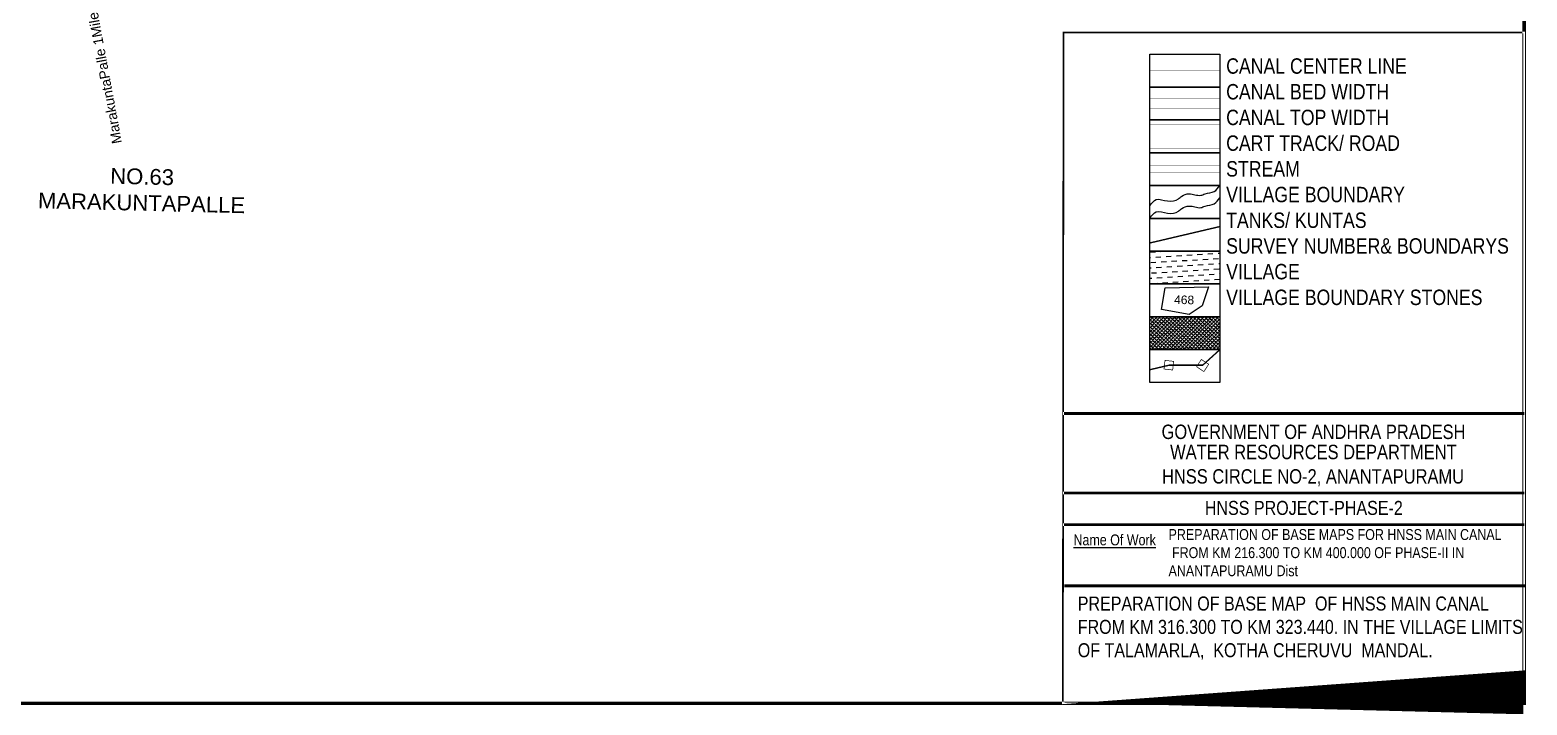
# Model space of a CAD drawing. Header units: feet. Extents: x 786471 to 797175, y 1568667 to 1582707.
# Drawn here: x 792654 to 797014, y 1568667 to 1570635 of the extents above; entities that cross this region are included whole.
import ezdxf
from ezdxf.enums import TextEntityAlignment as Align

# ---------------------------------------------------------------- set-up
doc = ezdxf.new("R2010")
doc.units = ezdxf.units.FT
doc.header["$LTSCALE"] = 15
doc.header["$MEASUREMENT"] = 0
doc.linetypes.add('ACAD_ISO02W100', pattern=[15, 12, -3])
doc.linetypes.add('HIDDEN2', pattern=[0.1875, 0.125, -0.0625])
for name, color, linetype in [('CANAL1', 7, 'Continuous'), ('CSMark', 72, 'Continuous'), ('FRAME 025', 7, 'Continuous'), ('PLOT NO', 7, 'Continuous'), ('ROADS', 6, 'Continuous'), ('tank', 4, 'Continuous'), ('TANKS-STREAM', 4, 'Continuous'), ('text1', 7, 'Continuous'), ('text2', 7, 'Continuous'), ('TITLEBLOCK', 7, 'Continuous'), ('VILLAGE', 30, 'Continuous'), ('VILLAGE STONES', 240, 'Continuous')]:
    doc.layers.add(name, color=color, linetype=linetype)
doc.layers.add('VILLAGE BOUNDRY', color=5, linetype='HIDDEN2', lineweight=100)
doc.styles.add('ARIALN', font='ARIALN.TTF')
doc.styles.get("Standard").update_dxf_attribs({"font": 'arial.ttf'})
doc.linetypes.add('DOTS', pattern='A,1e-06,-3,["●",Standard,S=3,R=0,X=-1.25,Y=-1.25],-3', length=6.000001)

msp = doc.modelspace()

# ---------------------------------------------------------------- hatches: boundary and pattern name
at = {"layer": 'tank'}
h = msp.add_hatch(dxfattribs=at)
h.set_pattern_fill('DASH', color=256, scale=121.5050865233713, angle=3.540536199359491, style=0)
h.set_pattern_definition([(3.540536199359491, (22632.61489514995, -127142.0658044147), (14.22120840129349, 16.09708578290969), [15.18813581542142, -15.18813581542142])])
h.paths.add_polyline_path([(795915.5376230362, 1569989.73957415), (796119.5628814447, 1569989.73957415), (796119.5628814447, 1569894.074638361), (795915.5376230362, 1569894.074638361)])
at = {"layer": 'VILLAGE', "linetype": 'Continuous'}
h = msp.add_hatch(dxfattribs=at)
h.set_pattern_fill('SACNCR', color=256, scale=81.61089573577246, angle=1.530319929093559, style=0)
h.set_pattern_definition([(46.53031992909356, (22632.61489514995, -127142.0658044147), (-5.552641114305069, 5.263678017331533), []), (46.53031992909356, (22638.02305473725, -127141.9213228656), (-5.552641114305069, 5.263678017331533), [0, -7.651021475228668])])
h.paths.add_polyline_path([(795915.5376230362, 1569798.409702571), (796119.5628814447, 1569798.409702571), (796119.5628814447, 1569702.744766782), (795915.5376230362, 1569702.744766782)])

# ---------------------------------------------------------------- linework, layer by layer
at = {"layer": 'CANAL1', "color": 1, "linetype": 'HIDDEN2', "ltscale": 100, "const_width": 1}
msp.add_lwpolyline([(795915.5376230362, 1570515.896720993), (796119.5628814447, 1570515.896720993)], dxfattribs=at)
at = {"layer": 'CANAL1', "color": 5, "ltscale": 100, "const_width": 1}
for points in [[(796119.5628814447, 1570435.231785203), (795915.5376230362, 1570435.231785203)], [(796119.5628814447, 1570405.231785203), (795915.5376230362, 1570405.231785203)]]:
    msp.add_lwpolyline(points, dxfattribs=at)
at = {"layer": 'CANAL1', "color": 1, "ltscale": 100, "const_width": 1}
for points in [[(796119.5628814447, 1570359.566849414), (795915.5376230362, 1570359.566849414)], [(796119.5628814447, 1570289.566849414), (795915.5376230362, 1570289.566849414)]]:
    msp.add_lwpolyline(points, dxfattribs=at)
at = {"layer": 'CSMark', "color": 5, "const_width": 5}
msp.add_lwpolyline([(795664.1729189934, 1570627.485140581), (797005.7879148064, 1570627.485140581), (797005.787914809, 1568671.812633223), (795662.3505754025, 1568671.925779015)], close=True, dxfattribs=at)
at = {"layer": 'FRAME 025', "lineweight": -3, "const_width": 8.161089573577247}
for points in [[(795662.5917977544, 1569516.750493567), (797006.0291371609, 1569516.750493567)], [(795662.3505754025, 1569285.028409439), (797005.787914809, 1569285.028409439)], [(795662.3505754025, 1569192.353289897), (797005.787914809, 1569192.353289897)], [(795666.6860304162, 1569014.224712712), (797010.1233698226, 1569014.224712712)]]:
    msp.add_lwpolyline(points, dxfattribs=at)
at = {"layer": 'PLOT NO'}
for points in [[(795915.5376230362, 1570563.729188887), (796119.5628814447, 1570563.729188887), (796119.5628814447, 1570468.064253098), (795915.5376230362, 1570468.064253098)], [(795915.5376230362, 1570468.064253098), (796119.5628814447, 1570468.064253098), (796119.5628814447, 1570372.399317308), (795915.5376230362, 1570372.399317308)], [(795915.5376230362, 1570372.399317308), (796119.5628814447, 1570372.399317308), (796119.5628814447, 1570276.734381519), (795915.5376230362, 1570276.734381519)], [(795915.5376230362, 1570276.734381519), (796119.5628814447, 1570276.734381519), (796119.5628814447, 1570181.069445729), (795915.5376230362, 1570181.069445729)], [(795915.5376230362, 1570181.069445729), (796119.5628814447, 1570181.069445729), (796119.5628814447, 1570085.40450994), (795915.5376230362, 1570085.40450994)], [(795915.5376230362, 1570085.40450994), (796119.5628814447, 1570085.40450994), (796119.5628814447, 1569989.73957415), (795915.5376230362, 1569989.73957415)], [(795915.5376230362, 1569989.73957415), (796119.5628814447, 1569989.73957415), (796119.5628814447, 1569894.074638361), (795915.5376230362, 1569894.074638361)], [(795915.5376230362, 1569894.074638361), (796119.5628814447, 1569894.074638361), (796119.5628814447, 1569798.409702571), (795915.5376230362, 1569798.409702571)], [(795915.5376230362, 1569798.409702571), (796119.5628814447, 1569798.409702571), (796119.5628814447, 1569702.744766782), (795915.5376230362, 1569702.744766782)], [(795915.5376230362, 1569702.744766782), (796119.5628814447, 1569702.744766782), (796119.5628814447, 1569607.079830992), (795915.5376230362, 1569607.079830992)]]:
    msp.add_lwpolyline(points, close=True, dxfattribs=at)
msp.add_lwpolyline([(795949.7068606636, 1569819.745536938), (795960.1647579233, 1569882.80487926), (796086.1303227554, 1569885.601905583), (796067.9351144586, 1569830.35754984), (796029.9057136957, 1569805.048759382), (795949.7068606636, 1569819.745536938)], dxfattribs=at)
at = {"layer": 'PLOT NO', "color": 4}
for points in [[(795915.5376230362, 1570121.865684487), (795934.261590334, 1570139.894082269), (795967.040805034, 1570136.085117272), (795999.0579413067, 1570142.179191955), (796008.4597206699, 1570149.796897522), (796030.0589730103, 1570157.160552396), (796047.0838800574, 1570154.367341322), (796063.8547609622, 1570152.58988417), (796076.5598175413, 1570156.652675434), (796102.9869726346, 1570163.762279614), (796119.5628814447, 1570181.069445729)], [(795915.5376230362, 1570086.04053438), (795934.261590334, 1570104.068932162), (795967.040805034, 1570100.259967165), (795999.0579413067, 1570106.354041849), (796008.4597206699, 1570113.971747416), (796030.0589730103, 1570121.335402289), (796047.0838800574, 1570118.542191215), (796063.8547609622, 1570116.764734064), (796076.5598175413, 1570120.827525328), (796102.9869726346, 1570127.937129507), (796119.5628814447, 1570145.244295623)]]:
    msp.add_spline(points, degree=3, dxfattribs=at)
at = {"layer": 'ROADS', "linetype": 'DOTS', "lineweight": -3, "ltscale": 0.25, "const_width": 1}
msp.add_lwpolyline([(795915.5376230362, 1570238.901913624), (796119.5628814447, 1570238.901913624)], dxfattribs=at)
at = {"layer": 'ROADS', "linetype": 'HIDDEN2', "lineweight": -2, "ltscale": 10, "const_width": 1.5}
msp.add_lwpolyline([(795915.5376230362, 1570218.901913624), (796119.5628814447, 1570218.901913624)], dxfattribs=at)
at = {"layer": 'TANKS-STREAM', "lineweight": -2}
msp.add_spline([(793131.1355667243, 1571655.984662797), (793129.6307106894, 1571676.550669485), (793130.9893255807, 1571707.92578168), (793134.0887269141, 1571736.239186529), (793150.8348002615, 1571790.744099092), (793174.651418739, 1571825.807230706), (793182.0715198303, 1571845.258898409), (793187.338633143, 1571888.317931281), (793188.6497746037, 1571929.819860155), (793175.7253789093, 1571970.59849945), (793160.2821232032, 1572007.209533179), (793159.3163708233, 1572055.216128587), (793157.2867589772, 1572083.954929518), (793144.1752771208, 1572091.820083511), (793135.5854633888, 1572086.590687645), (793122.1841147611, 1572082.382839224), (793102.1189713863, 1572065.047296426), (793082.580541695, 1572057.061100425), (793073.1546024977, 1572042.187904726), (793068.530712786, 1572013.307182729), (793065.5433002508, 1571979.054491041), (793056.4703162299, 1571966.286799583), (793047.2108723439, 1571958.355356552), (793043.8776630366, 1571945.449662771), (793035.2203119985, 1571924.819801131), (793017.6373378386, 1571910.142726331), (793015.3019032261, 1571888.4550029), (793014.0267624909, 1571886.478319664), (793000.4508475771, 1571875.026834231), (792987.2278878394, 1571865.680853039), (792978.5991610962, 1571846.258430639), (792964.4167044334, 1571822.137399868), (792949.8911841299, 1571808.896833947), (792933.7322046824, 1571779.520108932), (792917.4957361361, 1571770.548474288), (792901.270746098, 1571749.496591937), (792884.009068354, 1571723.033712701), (792864.2334598693, 1571709.425031548), (792854.9308831873, 1571699.682713562), (792846.3674670631, 1571682.976681956), (792831.3537354893, 1571674.579619518), (792813.1549677589, 1571671.997322068), (792793.9160672588, 1571651.319982045), (792781.4352980725, 1571647.693970653), (792776.7022455009, 1571640.436161949), (792764.4655819498, 1571634.388398814), (792752.6326712202, 1571632.558908984), (792743.4603096507, 1571628.249382349), (792713.454622673, 1571612.360969093), (792696.3334532304, 1571604.316654518), (792678.4846017383, 1571591.155805857), (792657.9233332599, 1571584.419080705), (792647.0446583029, 1571571.996696036), (792621.9452489138, 1571559.010359824), (792600.3792004744, 1571554.696738194), (792581.2884731246, 1571552.739856939), (792565.929045098, 1571542.539194134), (792537.3466573337, 1571522.992550136), (792495.319377547, 1571497.427006511), (792474.1264181817, 1571486.236644634), (792464.9105176901, 1571480.116252809), (792447.4291388206, 1571469.664716135), (792434.7042684718, 1571468.460642501), (792420.0408637343, 1571449.485205104), (792397.1841438354, 1571429.196927288), (792373.6313961749, 1571417.683238048), (792357.4794962368, 1571403.998040528), (792353.2329617387, 1571390.812227575), (792345.9648519296, 1571377.699062841), (792331.6689153424, 1571361.432751415), (792320.0484514874, 1571343.290201166), (792301.8974469366, 1571330.136803343), (792289.377764739, 1571312.317765417), (792281.3098141359, 1571291.069948183), (792263.6832965816, 1571274.581822176), (792252.1276208176, 1571260.198711223), (792248.7581268392, 1571245.783870109), (792235.1608463536, 1571233.426849308), (792225.3307437367, 1571214.335204053), (792217.110400198, 1571186.74907963), (792212.5522723475, 1571176.085100354), (792198.4014744452, 1571165.85537826), (792178.8997355509, 1571159.378319829), (792168.6616603273, 1571148.450552849), (792154.4524044034, 1571135.8063536), (792138.1506252378, 1571124.118328162), (792129.9474185406, 1571109.819518654), (792111.8181812145, 1571097.571460418), (792089.626456614, 1571092.36701908), (792070.2381348747, 1571095.79588904), (792047.456608186, 1571091.209599075), (792030.2048175052, 1571077.732502913), (792013.0665022761, 1571056.400501391), (791960.274149638, 1571039.734566343), (791939.9602791899, 1571037.203122646), (791920.55710112, 1571022.267732905), (791909.8021948041, 1571014.976216185), (791892.9438637557, 1570992.731620018), (791874.4441740863, 1570982.179864027), (791870.2339242591, 1570970.503198407), (791860.9283131114, 1570948.077010985), (791847.0843031232, 1570925.458048742), (791837.8149766463, 1570904.541008653), (791831.6760750219, 1570888.078576328), (791822.1553886592, 1570869.281570124), (791813.2031388133, 1570848.960877179), (791812.1647586128, 1570831.276753095), (791802.3755710502, 1570801.312279846), (791794.8057098357, 1570788.20637017), (791789.4805356823, 1570742.732478345), (791781.9285761565, 1570680.546123088), (791774.302543836, 1570665.763102469), (791771.3170285525, 1570629.594968511), (791763.0241156714, 1570598.990549421), (791761.2234612445, 1570586.953871117), (791762.9504133122, 1570571.602185756)], degree=3, dxfattribs=at)
at = {"layer": 'text2', "color": 5, "linetype": 'ByBlock', "lineweight": -2, "const_width": 10}
msp.add_lwpolyline([(786476.2704809639, 1578190.372498284), (797005.787914809, 1578190.372498284), (797005.787914809, 1568671.812633223), (786476.2704809639, 1568671.812633223)], close=True, dxfattribs=at)
at = {"layer": 'VILLAGE BOUNDRY', "linetype": 'ACAD_ISO02W100', "ltscale": 2, "const_width": 4}
for points in [[(795915.5376230362, 1570013.592286073), (796119.5628814447, 1570061.481739573)], [(795915.5376230362, 1569644.189560454), (795971.9507272973, 1569657.465953473), (796069.5520705302, 1569657.465953473), (796119.5628814447, 1569702.744766782)]]:
    msp.add_lwpolyline(points, dxfattribs=at)
at = {"layer": 'VILLAGE STONES', "const_width": 2.031935306974033}
for points in [[(795959.7399934056, 1569671.425514041), (795984.9848678532, 1569668.629939912), (795982.1892937234, 1569643.385065464), (795956.9444192761, 1569646.180639594)], [(796051.8243938523, 1569652.72615457), (796065.6185594978, 1569674.053130791), (796086.9455357188, 1569660.258965145), (796073.1513700731, 1569638.931988925)]]:
    msp.add_lwpolyline(points, close=True, dxfattribs=at)

# ---------------------------------------------------------------- texts
at = {"layer": 'PLOT NO'}
msp.add_text('468', height=25, rotation=358.6877058951246, dxfattribs=at).set_placement((796015.5550386754, 1569847.989433988), align=Align.MIDDLE_CENTER)
at = {"layer": 'text1', "lineweight": -2, "insert": (792640.6449695005, 1570238.426766774), "char_height": 45.98845381286625, "width": 673.9574591585678, "attachment_point": 1, "rotation": 358.6226937443723}
msp.add_mtext('\\pi248.04;{\\C1;NO.63 \\P\\pi39.403;MARAKUNTAPALLE}', dxfattribs=at)
at = {"layer": 'text2', "lineweight": -2}
msp.add_text('MarakuntaPalle 1Mile', height=28.97855926859423, rotation=100.460854242397, dxfattribs=at).set_placement((792922.233440115, 1570305.736082398))
at = {"layer": 'TITLEBLOCK', "extrusion": (0.000201441454039347, 0.004806825185374129, 0.9999884268595202), "style": 'ARIALN'}
for s, height, rotation, p in [('GOVERNMENT OF ANDHRA PRADESH ', 41.9008035078725, 359.9999445022776, (795949.7258554029, 1569423.422483186, 7697.957044183504)), ('HNSS PROJECT-PHASE-2', 40.80544786788623, 359.9999445037521, (796075.8534462707, 1569202.208543901, 7698.60266702073))]:
    msp.add_text(s, height=height, rotation=rotation, dxfattribs=at).set_placement(p)
at = {"layer": 'TITLEBLOCK', "extrusion": (0.000201441454039347, 0.00480682518537413, 0.9999884268595203), "style": 'ARIALN'}
for s, p in [('WATER RESOURCES DEPARTMENT  ', (795974.7044449075, 1569364.664790375, 7697.189256770406)), ('HNSS CIRCLE NO-2, ANANTAPURAMU', (795950.997994643, 1569293.597870299, 7696.842870990308))]:
    msp.add_text(s, height=41.9008035078725, rotation=359.9999445022776, dxfattribs=at).set_placement(p)
at = {"layer": 'TITLEBLOCK', "extrusion": (0.000201441454039347, 0.004806825185374129, 0.9999884268595203), "style": 'ARIALN'}
msp.add_text('%%UName Of Work', height=31.6842403007268, rotation=359.9999445018158, dxfattribs=at).set_placement((795693.2576942382, 1569113.528874414, 7699.156963371602))
at = {"layer": 'TITLEBLOCK', "extrusion": (0.000201441454039347, 0.004806825185374129, 0.9999884268595202), "attachment_point": 1, "text_direction": (0.9999999797106701, -9.68581058427952e-07, -0.0002014391254357059), "style": 'ARIALN'}
for s, insert, char_height, width in [('CANAL CENTER LINE \\PCANAL BED WIDTH {\\H1.5288x; }\\PCANAL TOP WIDTH {\\H1.3525x; }\\PCART TRACK/ ROAD{\\H1.4113x; }\\PSTREAM {\\H1.3917x; }\\PVILLAGE BOUNDARY{\\H1.3982x; }\\PTANKS/ KUNTAS{\\H1.3961x; }\\PSURVEY NUMBER& BOUNDARYS{\\H1.3968x; }\\PVILLAGE{\\H1.3966x; }\\PVILLAGE BOUNDARY STONES{\\H1.3966x; }', (796137.933450495, 1570551.830582697), 44.9339339244059, 942.0809728227935), ('PREPARATION OF BASE MAP  OF HNSS MAIN CANAL   FROM KM {\\C1;316.300} TO KM {\\C1;323.440\\C0;. IN THE VILLAGE LIMITS OF\\C1; TALAMARLA,  \\C0;KOTHA CHERUVU  MANDAL.}', (795705.6993563871, 1568983.219092953, -4.731504030798533), 40.80544786788623, 1306.132887290575)]:
    msp.add_mtext(s, dxfattribs=dict(at, insert=insert, char_height=char_height, width=width))
at = {"layer": 'TITLEBLOCK', "extrusion": (0.000201441454039347, 0.004806825185374129, 0.9999884268595203), "insert": (795970.0667854988, 1569179.732027269, -3.673874899769453), "char_height": 31.6842403007268, "width": 1022.727941766023, "attachment_point": 1, "text_direction": (0.9999999797106702, -9.685810584279522e-07, -0.0002014391254357059), "style": 'ARIALN'}
msp.add_mtext('PREPARATION OF BASE MAPS FOR HNSS MAIN CANAL\\P FROM KM 216.300 TO KM 400.000 OF PHASE-II IN ANANTAPURAMU Dist', dxfattribs=at)

doc.saveas('drawing.dxf')
